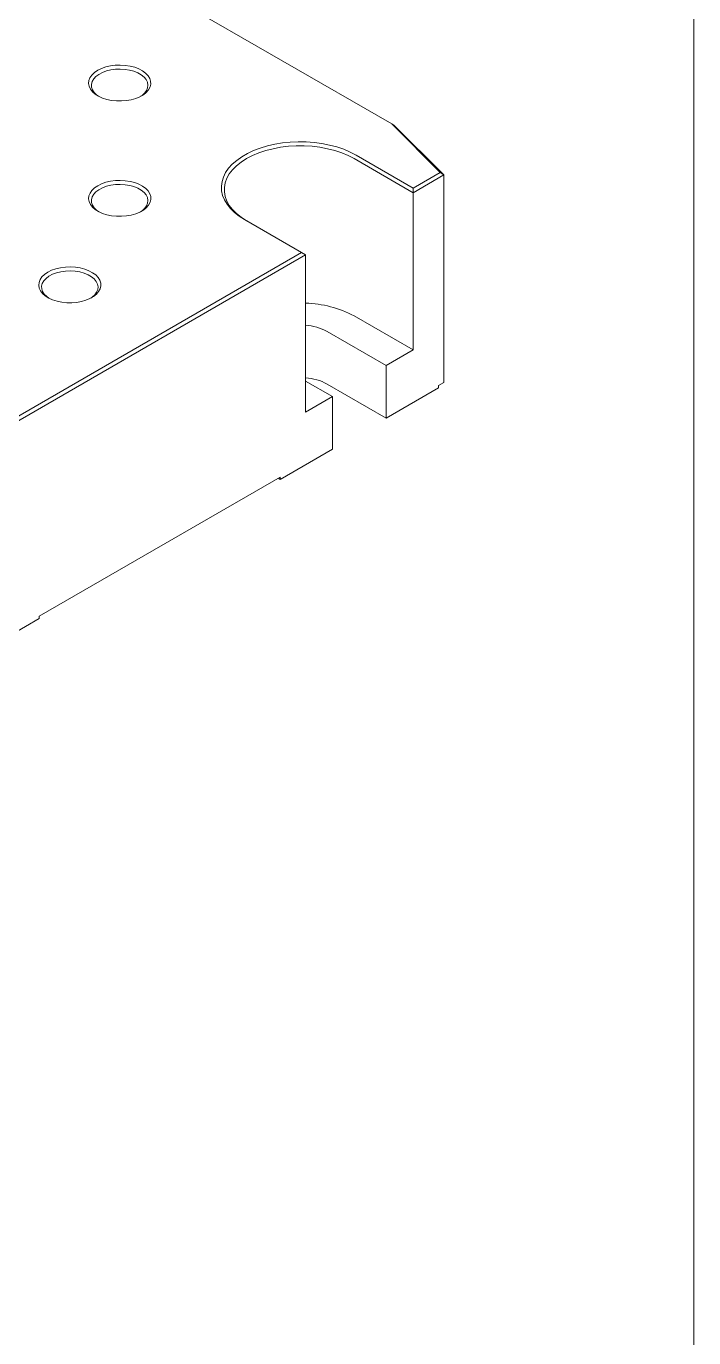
# Model space of a CAD drawing. Header units: millimetres. Extents: x 2 to 278, y 1 to 215.
# Drawn here: x 248.4 to 278, y 125.9 to 183.9 of the extents above; entities that cross this region are included whole.
import ezdxf

# ---------------------------------------------------------------- set-up
doc = ezdxf.new("R2010")
doc.units = ezdxf.units.MM

msp = doc.modelspace()

# ---------------------------------------------------------------- linework, layer by layer
at = {"color": 7, "linetype": 'Continuous', "lineweight": 18}
for p, q in [((277.989, 0.903), (277.989, 214.645)), ((264.616, 179.623), (231.779, 198.58)), ((266.767, 177.472), (264.616, 179.623)), ((264.718, 179.564), (264.616, 179.623)), ((264.718, 179.564), (266.926, 177.357)), ((263.04, 178.234), (265.563, 176.777)), ((265.563, 176.57), (262.95, 178.078)), ((265.563, 176.777), (266.767, 177.472)), ((266.926, 177.357), (265.563, 176.57)), ((266.767, 177.472), (266.926, 177.357)), ((266.926, 168.174), (266.926, 177.357)), ((265.563, 176.777), (265.563, 176.57)), ((265.563, 169.612), (265.563, 176.57)), ((260.624, 173.926), (258.1, 175.383)), ((247.885, 166.572), (260.624, 173.926)), ((260.804, 173.822), (247.885, 166.365)), ((260.624, 173.926), (260.804, 173.822)), ((260.804, 166.864), (260.804, 173.822)), ((265.563, 169.612), (262.95, 171.12)), ((261.76, 170.433), (264.373, 168.925)), ((264.373, 168.925), (265.563, 169.612)), ((264.373, 166.596), (264.373, 168.925)), ((261.993, 167.551), (260.804, 168.238)), ((264.373, 166.596), (261.76, 168.105)), ((266.686, 167.931), (264.373, 166.596)), ((266.926, 168.174), (266.686, 168.035)), ((266.686, 167.931), (266.686, 168.035)), ((260.804, 166.864), (261.993, 167.551)), ((261.993, 165.223), (261.993, 167.551)), ((261.993, 165.223), (259.681, 163.888)), ((259.681, 163.991), (249.008, 157.83)), ((259.681, 163.888), (259.591, 163.94)), ((259.681, 163.888), (259.681, 163.991)), ((249.008, 157.726), (246.696, 156.391)), ((249.008, 157.726), (249.008, 157.83))]:
    msp.add_line(p, q, dxfattribs=at)
at = {"color": 7, "linetype": 'Continuous', "lineweight": 18, "flags": 128}
for points in [[(251.602, 181.986), (251.771, 182.069), (251.96, 182.135), (252.166, 182.183), (252.382, 182.211), (252.603, 182.218), (252.824, 182.206), (253.038, 182.172), (253.24, 182.12), (253.425, 182.049), (253.587, 181.963), (253.724, 181.862), (253.831, 181.75), (253.905, 181.629), (253.945, 181.504), (253.95, 181.376), (253.919, 181.249), (253.853, 181.127), (253.754, 181.012), (253.624, 180.909), (253.468, 180.818), (253.288, 180.743), (253.09, 180.686), (252.878, 180.648), (252.659, 180.63), (252.437, 180.633), (252.219, 180.656), (252.01, 180.699), (251.816, 180.76), (251.642, 180.839), (251.491, 180.933), (251.369, 181.04), (251.278, 181.157), (251.221, 181.28), (251.199, 181.408), (251.212, 181.535), (251.261, 181.66), (251.343, 181.779), (251.458, 181.888), (251.602, 181.986)], [(253.502, 180.836), (253.564, 180.879), (253.679, 180.981), (253.763, 181.094), (253.812, 181.213), (253.825, 181.335), (253.803, 181.457), (253.745, 181.575), (253.653, 181.685), (253.531, 181.785), (253.381, 181.872), (253.208, 181.942), (253.017, 181.995), (252.813, 182.028), (252.602, 182.041), (252.39, 182.034), (252.184, 182.005), (251.989, 181.957), (251.811, 181.891), (251.655, 181.808), (251.525, 181.711), (251.426, 181.603), (251.359, 181.487), (251.328, 181.366), (251.332, 181.243), (251.373, 181.123), (251.448, 181.009), (251.555, 180.903), (251.649, 180.836)], [(258.1, 175.383), (257.863, 175.534), (257.654, 175.699), (257.474, 175.875), (257.327, 176.06), (257.212, 176.254), (257.132, 176.453), (257.088, 176.655), (257.079, 176.859), (257.106, 177.063), (257.168, 177.264), (257.265, 177.46), (257.397, 177.65), (257.56, 177.831), (257.755, 178.002), (257.979, 178.16), (258.229, 178.304), (258.503, 178.433), (258.798, 178.546), (259.112, 178.64), (259.44, 178.716), (259.781, 178.772), (260.129, 178.808), (260.482, 178.824), (260.835, 178.819), (261.186, 178.793), (261.531, 178.747), (261.866, 178.681), (262.187, 178.595), (262.492, 178.492), (262.777, 178.371), (263.04, 178.234)], [(262.95, 178.078), (262.688, 178.215), (262.403, 178.334), (262.098, 178.436), (261.776, 178.519), (261.441, 178.581), (261.097, 178.624), (260.746, 178.645), (260.394, 178.645), (260.044, 178.624), (259.699, 178.581), (259.364, 178.519), (259.042, 178.436), (258.737, 178.334), (258.452, 178.215), (258.19, 178.078), (257.955, 177.927), (257.748, 177.763), (257.571, 177.587), (257.428, 177.401), (257.319, 177.208), (257.246, 177.009), (257.209, 176.806), (257.209, 176.603), (257.246, 176.401), (257.319, 176.202), (257.428, 176.008), (257.571, 175.823), (257.748, 175.647), (257.955, 175.482), (258.19, 175.331)], [(251.603, 176.882), (251.772, 176.965), (251.961, 177.031), (252.167, 177.079), (252.383, 177.107), (252.604, 177.115), (252.825, 177.102), (253.039, 177.069), (253.241, 177.017), (253.426, 176.946), (253.589, 176.859), (253.726, 176.759), (253.832, 176.647), (253.907, 176.526), (253.947, 176.4), (253.951, 176.272), (253.92, 176.146), (253.854, 176.024), (253.755, 175.909), (253.626, 175.805), (253.469, 175.715), (253.289, 175.64), (253.091, 175.583), (252.879, 175.545), (252.66, 175.527), (252.438, 175.529), (252.22, 175.552), (252.012, 175.595), (251.817, 175.657), (251.643, 175.736), (251.493, 175.83), (251.371, 175.937), (251.28, 176.053), (251.222, 176.177), (251.2, 176.304), (251.213, 176.432), (251.262, 176.557), (251.345, 176.675), (251.459, 176.785), (251.603, 176.882)], [(253.503, 175.732), (253.566, 175.775), (253.681, 175.878), (253.764, 175.991), (253.813, 176.11), (253.826, 176.232), (253.804, 176.354), (253.746, 176.471), (253.655, 176.582), (253.532, 176.682), (253.382, 176.768), (253.209, 176.839), (253.018, 176.892), (252.814, 176.925), (252.603, 176.938), (252.392, 176.93), (252.185, 176.902), (251.99, 176.854), (251.812, 176.788), (251.656, 176.705), (251.526, 176.608), (251.427, 176.5), (251.361, 176.384), (251.329, 176.263), (251.334, 176.14), (251.374, 176.02), (251.449, 175.905), (251.556, 175.8), (251.65, 175.732)], [(249.393, 173.055), (249.562, 173.138), (249.752, 173.205), (249.957, 173.252), (250.174, 173.28), (250.395, 173.288), (250.615, 173.275), (250.829, 173.242), (251.031, 173.19), (251.216, 173.119), (251.379, 173.032), (251.516, 172.932), (251.623, 172.82), (251.697, 172.699), (251.737, 172.573), (251.741, 172.445), (251.71, 172.319), (251.644, 172.197), (251.545, 172.082), (251.416, 171.978), (251.259, 171.888), (251.079, 171.813), (250.881, 171.756), (250.67, 171.718), (250.45, 171.7), (250.229, 171.702), (250.011, 171.726), (249.802, 171.768), (249.608, 171.83), (249.433, 171.909), (249.283, 172.003), (249.161, 172.11), (249.07, 172.227), (249.013, 172.35), (248.99, 172.477), (249.004, 172.605), (249.052, 172.73), (249.135, 172.849), (249.25, 172.958), (249.393, 173.055)], [(251.294, 171.905), (251.356, 171.948), (251.471, 172.051), (251.554, 172.164), (251.603, 172.283), (251.617, 172.405), (251.594, 172.527), (251.536, 172.644), (251.445, 172.755), (251.323, 172.855), (251.173, 172.941), (251, 173.012), (250.808, 173.065), (250.604, 173.098), (250.394, 173.111), (250.182, 173.103), (249.976, 173.075), (249.781, 173.027), (249.603, 172.961), (249.446, 172.878), (249.317, 172.781), (249.217, 172.673), (249.151, 172.557), (249.12, 172.436), (249.124, 172.313), (249.164, 172.193), (249.239, 172.079), (249.346, 171.973), (249.44, 171.905)]]:
    msp.add_lwpolyline(points, dxfattribs=at)
at = {"color": 7, "linetype": 'Continuous', "lineweight": 18}
for centre, radius, start, end in [((260.684, 166.868), 4.818, 61.95237, 88.58252), ((260.654, 168.39), 2.323, 61.58478, 86.31711), ((260.645, 166.028), 2.357, 61.76473, 86.13716)]:
    msp.add_arc(centre, radius, start, end, dxfattribs=at)

doc.saveas('drawing.dxf')
